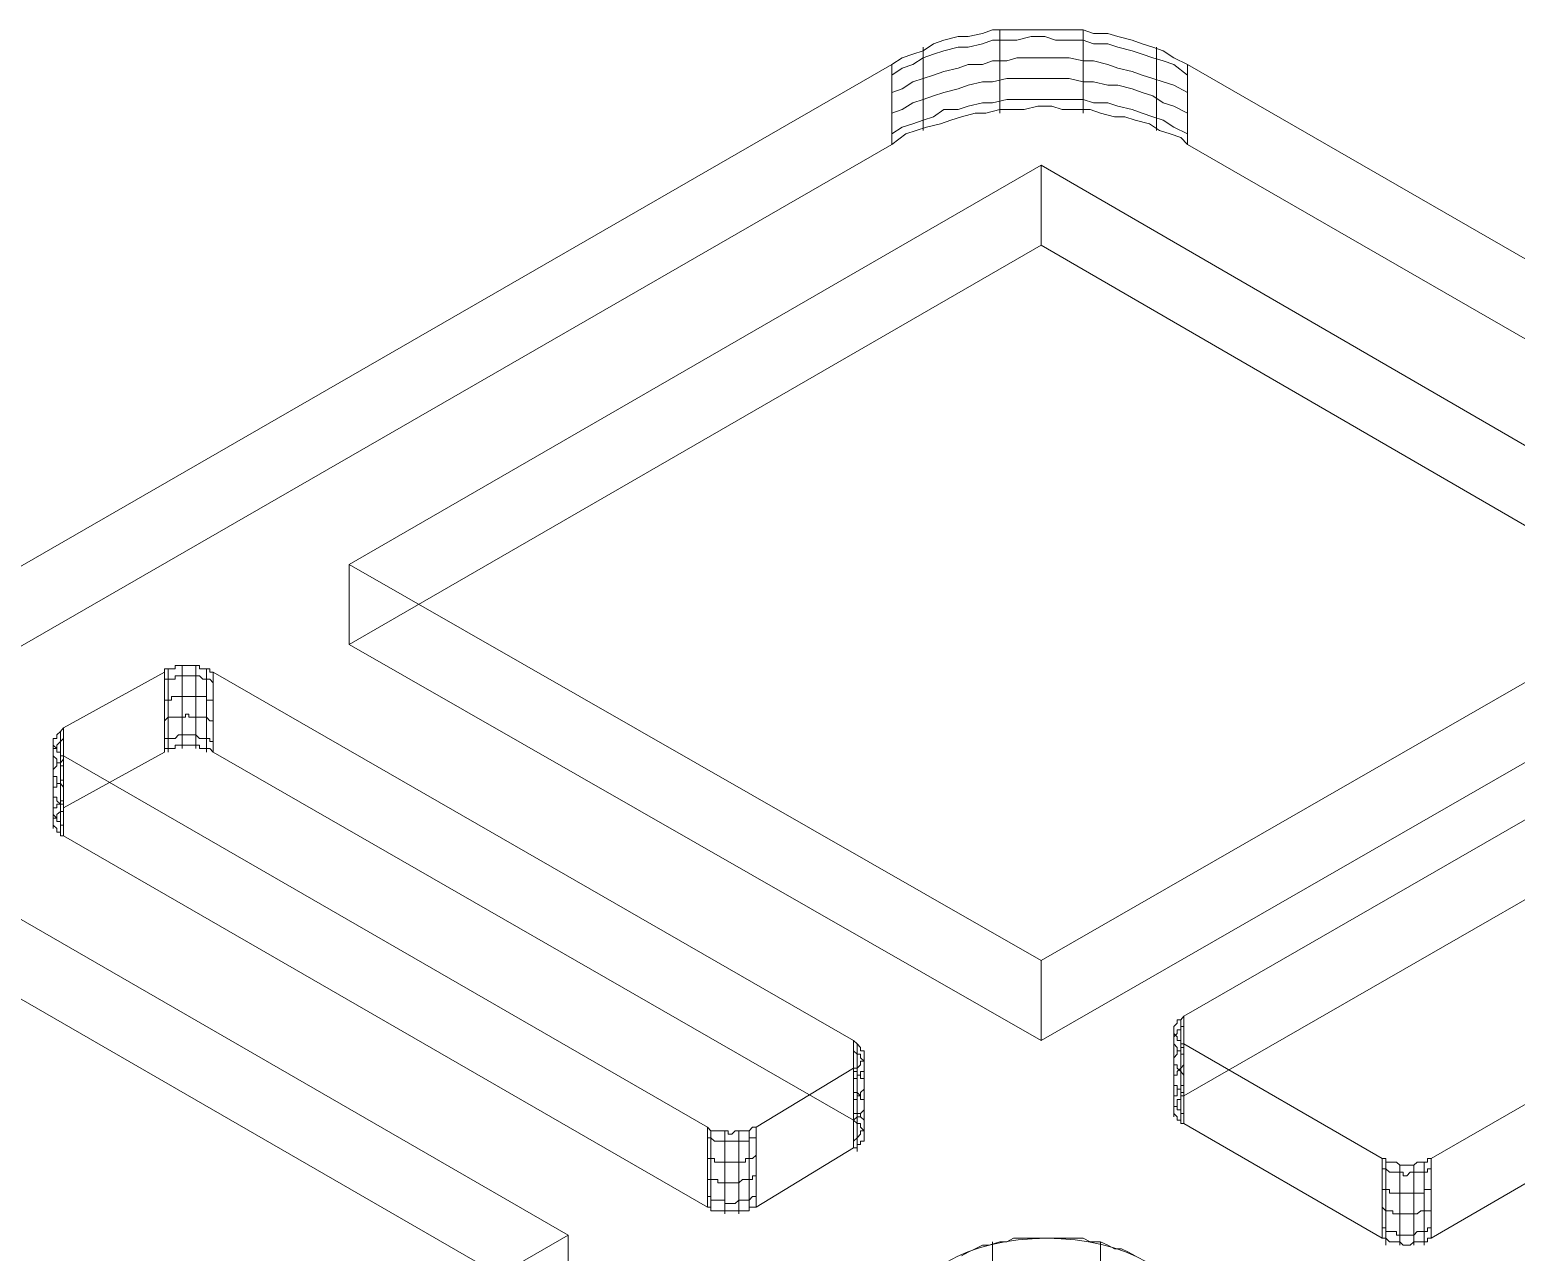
# Model space of a CAD drawing. Header units: millimetres. Extents: x 251 to 1800, y 172 to 1116.
# Drawn here: x 620.2 to 732.9, y 1022.9 to 1115.7 of the extents above; entities that cross this region are included whole.
import ezdxf

# ---------------------------------------------------------------- set-up
doc = ezdxf.new("R2010")
doc.units = ezdxf.units.MM

msp = doc.modelspace()

# ---------------------------------------------------------------- linework, layer by layer
at = {"color": 8, "lineweight": 0, "true_color": 0x808080}
for points in [[(259.759732, 867.655322), (685.575034, 1113.005387), (686.346488, 1113.528874), (687.145494, 1113.804393), (687.944501, 1114.052361), (688.715955, 1114.575848), (689.514962, 1114.851367), (690.589487, 1115.126887), (691.360942, 1115.126887), (692.435468, 1115.374854), (693.206922, 1115.650374), (694.281448, 1115.650374), (695.052902, 1115.650374), (696.127428, 1115.650374), (697.174402, 1115.650374), (697.973409, 1115.650374), (699.020382, 1115.650374), (700.067356, 1115.650374), (700.866363, 1115.374854), (701.940889, 1115.374854), (702.712343, 1115.126887), (703.786869, 1114.851367), (704.558323, 1114.575848), (705.35733, 1114.32788), (706.156336, 1114.052361), (706.955342, 1113.528874), (708.002316, 1113.005387)], [(685.575034, 1113.005387), (686.346488, 1113.528874), (687.145494, 1113.804393), (687.944501, 1114.052361), (688.715955, 1114.575848), (689.514962, 1114.851367), (690.589487, 1115.126887), (691.360942, 1115.126887), (692.435468, 1115.374854), (693.206922, 1115.650374), (694.281448, 1115.650374), (695.052902, 1115.650374), (696.127428, 1115.650374), (697.174402, 1115.650374), (697.973409, 1115.650374), (699.020382, 1115.650374), (700.067356, 1115.650374), (700.866363, 1115.374854), (701.940889, 1115.374854), (702.712343, 1115.126887), (703.786869, 1114.851367), (704.558323, 1114.575848), (705.35733, 1114.32788), (706.156336, 1114.052361), (706.955342, 1113.528874), (708.002316, 1113.005387)], [(693.757961, 1115.650374), (693.757961, 1109.588946), (693.757961, 1109.313426)], [(700.067356, 1115.650374), (700.067356, 1109.588946), (700.067356, 1109.313426)], [(685.575034, 1112.206381), (686.346488, 1112.729868), (687.145494, 1113.005387), (687.944501, 1113.528874), (688.715955, 1113.804393), (689.514962, 1114.052361), (690.589487, 1114.32788), (691.360942, 1114.32788), (692.435468, 1114.575848), (693.206922, 1114.851367), (694.281448, 1114.851367), (695.052902, 1114.851367), (696.127428, 1115.126887), (697.174402, 1115.126887), (697.973409, 1114.851367), (699.020382, 1114.851367), (700.067356, 1114.851367), (700.866363, 1114.575848), (701.940889, 1114.575848), (702.712343, 1114.32788), (703.786869, 1114.052361), (704.558323, 1113.804393), (705.35733, 1113.528874), (706.156336, 1113.280906), (706.955342, 1113.005387), (708.002316, 1112.206381), (708.002316, 1111.958413)], [(687.944501, 1114.32788), (687.944501, 1108.266453), (687.944501, 1107.990933)], [(705.632849, 1114.32788), (705.632849, 1108.266453), (705.632849, 1107.990933)], [(685.575034, 1110.883887), (686.346488, 1111.159407), (687.145494, 1111.682894), (687.944501, 1111.958413), (688.715955, 1112.206381), (689.514962, 1112.4819), (690.589487, 1112.729868), (691.360942, 1113.005387), (692.435468, 1113.005387), (693.206922, 1113.280906), (694.281448, 1113.280906), (695.052902, 1113.528874), (696.127428, 1113.528874), (697.174402, 1113.528874), (697.973409, 1113.528874), (699.020382, 1113.528874), (700.067356, 1113.280906), (700.866363, 1113.280906), (701.940889, 1113.005387), (702.712343, 1112.729868), (703.786869, 1112.4819), (704.558323, 1112.206381), (705.35733, 1111.958413), (706.156336, 1111.682894), (706.955342, 1111.434926), (708.002316, 1110.883887), (708.002316, 1110.63592)], [(259.759732, 867.655322), (685.575034, 1113.005387)], [(685.575034, 1113.005387), (685.575034, 1106.943959)], [(685.575034, 1113.005387), (685.575034, 1106.943959)], [(838.929156, 1037.623267), (708.002316, 1113.005387)], [(708.002316, 1106.943959), (708.002316, 1113.005387)], [(838.929156, 1037.623267), (708.002316, 1113.005387)], [(708.002316, 1106.943959), (708.002316, 1113.005387)], [(685.575034, 1109.313426), (686.346488, 1109.588946), (687.145494, 1110.112433), (687.944501, 1110.3604), (688.715955, 1110.63592), (689.514962, 1110.883887), (690.589487, 1111.159407), (691.360942, 1111.434926), (692.435468, 1111.682894), (693.206922, 1111.682894), (694.281448, 1111.958413), (695.052902, 1111.958413), (696.127428, 1111.958413), (697.174402, 1111.958413), (697.973409, 1111.958413), (699.020382, 1111.958413), (700.067356, 1111.682894), (700.866363, 1111.682894), (701.940889, 1111.434926), (702.712343, 1111.434926), (703.786869, 1111.159407), (704.558323, 1110.883887), (705.35733, 1110.63592), (706.156336, 1110.112433), (706.955342, 1109.836913), (708.002316, 1109.313426), (708.002316, 1109.037907)], [(685.575034, 1107.742966), (686.346488, 1108.266453), (687.145494, 1108.51442), (687.944501, 1108.789939), (688.715955, 1109.037907), (689.514962, 1109.588946), (690.589487, 1109.588946), (691.360942, 1109.836913), (692.435468, 1110.112433), (693.206922, 1110.112433), (694.281448, 1110.3604), (695.052902, 1110.3604), (696.127428, 1110.3604), (697.174402, 1110.3604), (697.973409, 1110.3604), (699.020382, 1110.3604), (700.067356, 1110.3604), (700.866363, 1110.112433), (701.940889, 1110.112433), (702.712343, 1109.836913), (703.786869, 1109.588946), (704.558323, 1109.313426), (705.35733, 1109.037907), (706.156336, 1108.789939), (706.955342, 1108.266453), (708.002316, 1107.742966), (708.002316, 1107.467446)], [(838.929156, 1031.561839), (708.002316, 1106.943959), (707.478829, 1107.467446), (706.679823, 1107.742966), (705.880817, 1107.990933), (705.109362, 1108.51442), (704.034836, 1108.789939), (703.23583, 1109.037907), (702.464376, 1109.037907), (701.38985, 1109.313426), (700.618395, 1109.588946), (699.543869, 1109.588946), (698.496896, 1109.588946), (697.697889, 1109.836913), (696.650915, 1109.836913), (695.603941, 1109.588946), (694.804935, 1109.588946), (693.757961, 1109.588946), (692.683435, 1109.313426), (691.884429, 1109.313426), (690.837455, 1109.037907), (690.038449, 1108.789939), (689.266994, 1108.51442), (688.192468, 1108.266453), (687.421014, 1107.990933), (686.622008, 1107.742966), (685.575034, 1106.943959)], [(708.002316, 1106.943959), (707.478829, 1107.467446), (706.679823, 1107.742966), (705.880817, 1107.990933), (705.109362, 1108.51442), (704.034836, 1108.789939), (703.23583, 1109.037907), (702.464376, 1109.037907), (701.38985, 1109.313426), (700.618395, 1109.588946), (699.543869, 1109.588946), (698.496896, 1109.588946), (697.697889, 1109.836913), (696.650915, 1109.836913), (695.603941, 1109.588946), (694.804935, 1109.588946), (693.757961, 1109.588946), (692.683435, 1109.313426), (691.884429, 1109.313426), (690.837455, 1109.037907), (690.038449, 1108.789939), (689.266994, 1108.51442), (688.192468, 1108.266453), (687.421014, 1107.990933), (686.622008, 1107.742966), (685.575034, 1106.943959)], [(685.575034, 1106.943959), (259.759732, 861.593894)], [(685.575034, 1106.943959), (259.759732, 861.593894)], [(838.929156, 1031.561839), (708.002316, 1106.943959)], [(696.898883, 1105.373498), (644.384877, 1075.066359)], [(696.898883, 1105.373498), (696.898883, 1099.312071), (644.384877, 1069.004932)], [(749.192473, 1075.066359), (696.898883, 1105.373498)], [(696.898883, 1105.373498), (696.898883, 1099.312071)], [(696.898883, 1099.312071), (644.384877, 1069.004932)], [(749.192473, 1069.004932), (696.898883, 1099.312071)], [(749.192473, 1075.066359), (749.192473, 1069.004932), (696.898883, 1099.312071)], [(644.384877, 1075.066359), (644.384877, 1069.004932)], [(644.384877, 1075.066359), (696.898883, 1045.007188)], [(644.384877, 1075.066359), (644.384877, 1069.004932), (696.898883, 1038.94576)], [(696.898883, 1045.007188), (749.192473, 1075.066359)], [(644.384877, 1069.004932), (696.898883, 1038.94576)], [(696.898883, 1038.94576), (749.192473, 1069.004932)], [(696.898883, 1045.007188), (696.898883, 1038.94576), (749.192473, 1069.004932)], [(756.300875, 1068.729412), (707.726797, 1040.791741), (707.478829, 1040.516221), (707.20331, 1040.516221), (707.20331, 1040.268254), (706.955342, 1039.992734), (706.955342, 1039.744767), (706.955342, 1039.469247), (707.20331, 1039.22128), (707.20331, 1038.94576), (707.478829, 1038.94576), (707.478829, 1038.697793), (707.726797, 1038.697793), (722.770159, 1029.991378), (723.045678, 1029.991378), (723.045678, 1029.715859), (723.321197, 1029.715859), (723.569165, 1029.715859), (723.844684, 1029.715859), (724.092652, 1029.467891), (724.368171, 1029.467891), (724.643691, 1029.467891), (724.891658, 1029.467891), (725.167178, 1029.467891), (725.415145, 1029.715859), (725.690665, 1029.715859), (725.938632, 1029.715859), (726.214152, 1029.715859), (726.214152, 1029.991378), (726.489671, 1029.991378), (775.063749, 1057.92905)], [(756.300875, 1068.729412), (707.726797, 1040.791741)], [(634.080449, 1066.883432), (633.832482, 1066.883432), (633.832482, 1067.158951), (633.556962, 1067.158951), (633.281443, 1067.158951), (633.033476, 1067.158951), (633.033476, 1067.406919), (632.757956, 1067.406919), (632.509989, 1067.406919), (632.234469, 1067.406919), (631.986502, 1067.406919), (631.710982, 1067.406919), (631.435463, 1067.406919), (631.187495, 1067.406919), (631.187495, 1067.158951), (630.911976, 1067.158951), (630.664008, 1067.158951), (630.388489, 1067.158951), (630.388489, 1066.883432)], [(630.664008, 1067.158951), (630.664008, 1061.097524), (630.664008, 1060.822004)], [(631.710982, 1067.406919), (631.710982, 1061.345491), (631.710982, 1061.097524)], [(632.757956, 1067.406919), (632.757956, 1061.345491), (632.757956, 1061.097524)], [(633.556962, 1067.158951), (633.556962, 1061.097524), (633.556962, 1060.822004)], [(630.388489, 1066.883432), (622.729048, 1062.667984)], [(630.388489, 1060.822004), (630.388489, 1066.883432)], [(630.388489, 1060.822004), (630.388489, 1066.883432)], [(630.388489, 1066.084426), (630.388489, 1066.359945), (630.664008, 1066.359945), (630.911976, 1066.359945), (631.187495, 1066.359945), (631.187495, 1066.607913), (631.435463, 1066.607913), (631.710982, 1066.607913), (631.986502, 1066.607913), (632.234469, 1066.607913), (632.509989, 1066.607913), (632.757956, 1066.607913), (633.033476, 1066.607913), (633.281443, 1066.359945), (633.556962, 1066.359945), (633.832482, 1066.359945), (634.080449, 1066.084426), (634.080449, 1065.836458)], [(634.080449, 1066.883432), (634.080449, 1060.822004)], [(634.080449, 1066.883432), (634.080449, 1060.822004)], [(682.654527, 1038.94576), (634.080449, 1066.883432)], [(630.388489, 1064.761932), (630.664008, 1064.761932), (630.911976, 1064.761932), (630.911976, 1065.037452), (631.187495, 1065.037452), (631.435463, 1065.037452), (631.710982, 1065.037452), (631.986502, 1065.037452), (632.234469, 1065.037452), (632.509989, 1065.037452), (632.757956, 1065.037452), (633.033476, 1065.037452), (633.281443, 1065.037452), (633.556962, 1065.037452), (633.556962, 1064.761932), (633.832482, 1064.761932), (634.080449, 1064.761932), (634.080449, 1064.513965)], [(630.388489, 1063.191471), (630.664008, 1063.466991), (630.911976, 1063.466991), (631.187495, 1063.466991), (631.435463, 1063.466991), (631.710982, 1063.466991), (631.986502, 1063.466991), (631.986502, 1063.714958), (632.234469, 1063.714958), (632.234469, 1063.466991), (632.509989, 1063.466991), (632.757956, 1063.466991), (633.033476, 1063.466991), (633.281443, 1063.466991), (633.556962, 1063.466991), (633.832482, 1063.191471), (634.080449, 1063.191471), (634.080449, 1062.943504)], [(622.729048, 1062.667984), (622.481081, 1062.392465), (622.205561, 1062.144497), (622.205561, 1061.868978), (621.930042, 1061.868978), (621.930042, 1061.621011), (621.930042, 1061.345491), (622.205561, 1061.097524), (622.205561, 1060.822004), (622.481081, 1060.822004), (622.481081, 1060.546485), (622.729048, 1060.546485)], [(622.481081, 1062.392465), (622.481081, 1056.331037), (622.481081, 1056.08307)], [(622.729048, 1062.667984), (622.729048, 1056.606557)], [(622.729048, 1062.667984), (622.729048, 1056.606557)], [(756.300875, 1062.667984), (707.726797, 1034.730313)], [(756.300875, 1062.667984), (707.726797, 1034.730313)], [(621.930042, 1061.868978), (621.930042, 1055.80755), (621.930042, 1055.559583)], [(622.729048, 1059.77503), (622.481081, 1059.77503), (622.481081, 1060.022998), (622.205561, 1060.022998), (622.205561, 1060.298517), (621.930042, 1060.546485), (621.930042, 1060.822004), (621.930042, 1061.097524), (622.205561, 1061.097524), (622.205561, 1061.345491), (622.481081, 1061.621011), (622.729048, 1061.868978), (622.729048, 1061.621011)], [(621.930042, 1061.345491), (621.930042, 1055.284063), (621.930042, 1055.036096)], [(630.388489, 1061.621011), (630.388489, 1061.868978), (630.664008, 1061.868978), (630.911976, 1061.868978), (631.187495, 1061.868978), (631.435463, 1062.144497), (631.710982, 1062.144497), (631.986502, 1062.144497), (632.234469, 1062.144497), (632.509989, 1062.144497), (632.757956, 1062.144497), (633.033476, 1061.868978), (633.281443, 1061.868978), (633.556962, 1061.868978), (633.832482, 1061.868978), (633.832482, 1061.621011), (634.080449, 1061.621011), (634.080449, 1061.345491)], [(630.388489, 1060.822004), (630.388489, 1061.097524), (630.664008, 1061.097524), (630.911976, 1061.097524), (631.187495, 1061.097524), (631.187495, 1061.345491), (631.435463, 1061.345491), (631.710982, 1061.345491), (631.986502, 1061.345491), (632.234469, 1061.345491), (632.509989, 1061.345491), (632.757956, 1061.345491), (633.033476, 1061.345491), (633.033476, 1061.097524), (633.281443, 1061.097524), (633.556962, 1061.097524), (633.832482, 1061.097524), (634.080449, 1060.822004)], [(630.388489, 1060.822004), (630.388489, 1061.097524), (630.664008, 1061.097524), (630.911976, 1061.097524), (631.187495, 1061.097524), (631.187495, 1061.345491), (631.435463, 1061.345491), (631.710982, 1061.345491), (631.986502, 1061.345491), (632.234469, 1061.345491), (632.509989, 1061.345491), (632.757956, 1061.345491), (633.033476, 1061.345491), (633.033476, 1061.097524), (633.281443, 1061.097524), (633.556962, 1061.097524), (633.832482, 1061.097524), (634.080449, 1060.822004)], [(622.729048, 1058.177017), (622.481081, 1058.452537), (622.205561, 1058.452537), (622.205561, 1058.700504), (622.205561, 1058.976024), (621.930042, 1058.976024), (621.930042, 1059.251543), (621.930042, 1059.499511), (622.205561, 1059.77503), (622.205561, 1060.022998), (622.481081, 1060.022998), (622.729048, 1060.298517), (622.729048, 1060.022998)], [(622.481081, 1060.546485), (622.481081, 1054.760576), (622.481081, 1054.485057)], [(630.388489, 1060.822004), (622.729048, 1056.606557)], [(630.388489, 1060.822004), (622.729048, 1056.606557)], [(622.729048, 1060.546485), (671.578646, 1032.360846)], [(622.729048, 1054.485057), (622.729048, 1060.546485)], [(622.729048, 1054.485057), (622.729048, 1060.546485)], [(682.654527, 1032.884332), (634.080449, 1060.822004)], [(682.654527, 1032.884332), (634.080449, 1060.822004)], [(622.729048, 1056.606557), (622.729048, 1056.882076), (622.481081, 1056.882076), (622.205561, 1057.130044), (622.205561, 1057.405563), (621.930042, 1057.405563), (621.930042, 1057.653531), (621.930042, 1057.92905), (621.930042, 1058.177017), (622.205561, 1058.177017), (622.205561, 1058.452537), (622.481081, 1058.452537), (622.481081, 1058.700504), (622.729048, 1058.700504), (622.729048, 1058.452537)], [(726.489671, 1029.991378), (775.063749, 1057.92905)], [(622.729048, 1055.284063), (622.481081, 1055.284063), (622.481081, 1055.559583), (622.205561, 1055.559583), (622.205561, 1055.80755), (621.930042, 1056.08307), (621.930042, 1056.331037), (621.930042, 1056.606557), (622.205561, 1056.606557), (622.205561, 1056.882076), (622.481081, 1056.882076), (622.481081, 1057.130044), (622.729048, 1057.130044), (622.729048, 1057.405563), (622.729048, 1057.130044)], [(622.729048, 1054.485057), (622.481081, 1054.485057), (622.481081, 1054.760576), (622.205561, 1054.760576), (622.205561, 1055.036096), (621.930042, 1055.284063), (621.930042, 1055.559583), (621.930042, 1055.80755), (622.205561, 1055.80755), (622.205561, 1056.08307), (622.481081, 1056.331037), (622.729048, 1056.331037), (622.729048, 1056.606557)], [(622.729048, 1054.485057), (622.481081, 1054.485057), (622.481081, 1054.760576), (622.205561, 1054.760576), (622.205561, 1055.036096), (621.930042, 1055.284063), (621.930042, 1055.559583), (621.930042, 1055.80755), (622.205561, 1055.80755), (622.205561, 1056.08307), (622.481081, 1056.331037), (622.729048, 1056.331037), (622.729048, 1056.606557)], [(608.484693, 1054.485057), (660.998699, 1024.177918)], [(608.484693, 1054.485057), (660.998699, 1024.177918)], [(622.729048, 1054.485057), (671.578646, 1026.299418)], [(622.729048, 1054.485057), (671.578646, 1026.299418)], [(726.489671, 1023.929951), (775.063749, 1052.11559)], [(726.489671, 1023.929951), (775.063749, 1052.11559)], [(608.484693, 1048.423629), (660.998699, 1018.11649)], [(696.898883, 1045.007188), (696.898883, 1038.94576)], [(707.726797, 1040.791741), (707.478829, 1040.516221), (707.20331, 1040.516221), (707.20331, 1040.268254), (706.955342, 1039.992734), (706.955342, 1039.744767), (706.955342, 1039.469247), (707.20331, 1039.22128), (707.20331, 1038.94576), (707.478829, 1038.94576), (707.478829, 1038.697793), (707.726797, 1038.697793)], [(706.955342, 1039.992734), (706.955342, 1033.931306), (706.955342, 1033.683339)], [(707.726797, 1037.898786), (707.478829, 1037.898786), (707.478829, 1038.146754), (707.20331, 1038.146754), (707.20331, 1038.422273), (706.955342, 1038.697793), (706.955342, 1038.94576), (706.955342, 1039.22128), (707.20331, 1039.469247), (707.20331, 1039.744767), (707.478829, 1039.744767), (707.478829, 1039.992734), (707.726797, 1039.992734), (707.726797, 1039.744767)], [(707.478829, 1040.516221), (707.478829, 1034.454793), (707.478829, 1034.206826)], [(707.726797, 1040.791741), (707.726797, 1034.730313)], [(707.726797, 1040.791741), (707.726797, 1034.730313)], [(682.654527, 1032.884332), (682.654527, 1038.94576)], [(682.654527, 1032.884332), (682.654527, 1038.94576)], [(682.654527, 1036.851812), (682.930047, 1036.851812), (683.178014, 1037.09978), (683.178014, 1037.375299), (683.453534, 1037.375299), (683.453534, 1037.623267), (683.453534, 1037.898786), (683.453534, 1038.146754), (683.178014, 1038.146754), (683.178014, 1038.422273), (682.930047, 1038.697793), (682.654527, 1038.94576)], [(682.930047, 1038.697793), (682.930047, 1032.636365), (682.930047, 1032.360846)], [(706.955342, 1039.469247), (706.955342, 1033.407819), (706.955342, 1033.159852)], [(707.478829, 1038.94576), (707.478829, 1032.884332), (707.478829, 1032.636365)], [(707.726797, 1032.636365), (707.726797, 1038.697793)], [(707.726797, 1038.697793), (722.770159, 1029.991378)], [(707.726797, 1032.636365), (707.726797, 1038.697793)], [(682.654527, 1038.146754), (682.930047, 1037.898786), (683.178014, 1037.898786), (683.178014, 1037.623267), (683.453534, 1037.375299), (683.453534, 1037.09978), (683.453534, 1036.851812), (683.453534, 1036.576293), (683.178014, 1036.576293), (683.178014, 1036.300774), (682.930047, 1036.300774), (682.930047, 1036.052806), (682.654527, 1036.052806), (682.654527, 1035.777287)], [(683.453534, 1038.146754), (683.453534, 1032.085326), (683.453534, 1031.837359)], [(683.453534, 1037.623267), (683.453534, 1031.561839), (683.453534, 1031.313872)], [(707.726797, 1036.300774), (707.478829, 1036.576293), (707.20331, 1036.851812), (707.20331, 1037.09978), (706.955342, 1037.09978), (706.955342, 1037.375299), (706.955342, 1037.623267), (707.20331, 1037.898786), (707.20331, 1038.146754), (707.478829, 1038.146754), (707.478829, 1038.422273), (707.726797, 1038.422273), (707.726797, 1038.146754)], [(675.270606, 1032.360846), (682.654527, 1036.851812)], [(682.654527, 1036.851812), (682.654527, 1030.790385)], [(682.654527, 1036.851812), (682.654527, 1030.790385)], [(682.654527, 1036.576293), (682.930047, 1036.576293), (682.930047, 1036.300774), (683.178014, 1036.300774), (683.178014, 1036.052806), (683.453534, 1036.052806), (683.453534, 1035.777287), (683.453534, 1035.529319), (683.453534, 1035.2538), (683.178014, 1035.005832), (683.178014, 1034.730313), (682.930047, 1034.730313), (682.930047, 1034.454793), (682.654527, 1034.454793), (682.654527, 1034.206826)], [(682.930047, 1036.851812), (682.930047, 1030.790385), (682.930047, 1030.514865)], [(707.726797, 1034.730313), (707.726797, 1035.005832), (707.478829, 1035.005832), (707.478829, 1035.2538), (707.20331, 1035.2538), (707.20331, 1035.529319), (706.955342, 1035.529319), (706.955342, 1035.777287), (706.955342, 1036.052806), (706.955342, 1036.300774), (707.20331, 1036.300774), (707.20331, 1036.576293), (707.478829, 1036.851812), (707.726797, 1037.09978), (707.726797, 1036.851812)], [(707.726797, 1033.407819), (707.478829, 1033.407819), (707.478829, 1033.683339), (707.20331, 1033.683339), (707.20331, 1033.931306), (706.955342, 1033.931306), (706.955342, 1034.206826), (706.955342, 1034.454793), (706.955342, 1034.730313), (707.20331, 1034.730313), (707.20331, 1035.005832), (707.20331, 1035.2538), (707.478829, 1035.2538), (707.478829, 1035.529319), (707.726797, 1035.529319), (707.726797, 1035.2538)], [(682.654527, 1035.005832), (682.930047, 1035.005832), (683.178014, 1034.730313), (683.178014, 1034.454793), (683.453534, 1034.454793), (683.453534, 1034.206826), (683.453534, 1033.931306), (683.453534, 1033.683339), (683.178014, 1033.407819), (683.178014, 1033.159852), (682.930047, 1033.159852), (682.654527, 1032.884332), (682.654527, 1032.636365)], [(707.726797, 1032.636365), (707.478829, 1032.636365), (707.478829, 1032.884332), (707.20331, 1032.884332), (707.20331, 1033.159852), (706.955342, 1033.407819), (706.955342, 1033.683339), (706.955342, 1033.931306), (707.20331, 1033.931306), (707.20331, 1034.206826), (707.20331, 1034.454793), (707.478829, 1034.454793), (707.478829, 1034.730313), (707.726797, 1034.730313)], [(707.726797, 1032.636365), (707.478829, 1032.636365), (707.478829, 1032.884332), (707.20331, 1032.884332), (707.20331, 1033.159852), (706.955342, 1033.407819), (706.955342, 1033.683339), (706.955342, 1033.931306), (707.20331, 1033.931306), (707.20331, 1034.206826), (707.20331, 1034.454793), (707.478829, 1034.454793), (707.478829, 1034.730313), (707.726797, 1034.730313)], [(682.654527, 1033.683339), (682.654527, 1033.407819), (682.930047, 1033.407819), (683.178014, 1033.407819), (683.178014, 1033.159852), (683.453534, 1032.884332), (683.453534, 1032.636365), (683.453534, 1032.360846), (683.453534, 1032.085326), (683.178014, 1032.085326), (683.178014, 1031.837359), (682.930047, 1031.561839), (682.654527, 1031.313872), (682.654527, 1031.038352)], [(671.578646, 1032.360846), (671.826613, 1032.085326), (672.102133, 1032.085326), (672.3501, 1032.085326), (672.62562, 1032.085326), (672.901139, 1032.085326), (673.149107, 1032.085326), (673.149107, 1031.837359), (673.424626, 1031.837359), (673.672594, 1032.085326), (673.948113, 1032.085326), (674.223632, 1032.085326), (674.4716, 1032.085326), (674.747119, 1032.085326), (674.995087, 1032.360846), (675.270606, 1032.360846)], [(671.578646, 1032.360846), (671.578646, 1026.299418)], [(671.578646, 1032.360846), (671.578646, 1026.299418)], [(671.826613, 1032.085326), (671.826613, 1026.299418), (671.826613, 1026.023898)], [(672.901139, 1032.085326), (672.901139, 1026.023898), (672.901139, 1025.775931)], [(673.948113, 1032.085326), (673.948113, 1026.023898), (673.948113, 1025.775931)], [(674.747119, 1032.085326), (674.747119, 1026.299418), (674.747119, 1026.023898)], [(675.270606, 1026.299418), (675.270606, 1032.360846)], [(675.270606, 1026.299418), (675.270606, 1032.360846)], [(682.654527, 1032.884332), (682.930047, 1032.636365), (683.178014, 1032.636365), (683.178014, 1032.360846), (683.453534, 1032.085326), (683.453534, 1031.837359), (683.453534, 1031.561839), (683.453534, 1031.313872), (683.178014, 1031.313872), (683.178014, 1031.038352), (682.930047, 1031.038352), (682.930047, 1030.790385), (682.654527, 1030.790385)], [(682.654527, 1032.884332), (682.930047, 1032.636365), (683.178014, 1032.636365), (683.178014, 1032.360846), (683.453534, 1032.085326), (683.453534, 1031.837359), (683.453534, 1031.561839), (683.453534, 1031.313872), (683.178014, 1031.313872), (683.178014, 1031.038352), (682.930047, 1031.038352), (682.930047, 1030.790385), (682.654527, 1030.790385)], [(707.726797, 1032.636365), (722.770159, 1023.929951)], [(707.726797, 1032.636365), (722.770159, 1023.929951)], [(675.270606, 1031.561839), (674.995087, 1031.561839), (674.747119, 1031.561839), (674.747119, 1031.313872), (674.4716, 1031.313872), (674.223632, 1031.313872), (673.948113, 1031.313872), (673.672594, 1031.313872), (673.424626, 1031.313872), (673.149107, 1031.313872), (672.901139, 1031.313872), (672.62562, 1031.313872), (672.3501, 1031.313872), (672.102133, 1031.313872), (671.826613, 1031.561839), (671.578646, 1031.561839), (671.578646, 1031.313872)], [(675.270606, 1030.239346), (674.995087, 1029.991378), (674.747119, 1029.991378), (674.4716, 1029.991378), (674.4716, 1029.715859), (674.223632, 1029.715859), (673.948113, 1029.715859), (673.672594, 1029.715859), (673.424626, 1029.715859), (673.149107, 1029.715859), (672.901139, 1029.715859), (672.62562, 1029.715859), (672.3501, 1029.715859), (672.102133, 1029.715859), (672.102133, 1029.991378), (671.826613, 1029.991378), (671.578646, 1029.991378), (671.578646, 1030.239346), (671.578646, 1029.991378)], [(675.270606, 1026.299418), (682.654527, 1030.790385)], [(675.270606, 1026.299418), (682.654527, 1030.790385)], [(722.770159, 1029.991378), (722.770159, 1023.929951)], [(722.770159, 1029.991378), (723.045678, 1029.991378), (723.045678, 1029.715859), (723.321197, 1029.715859), (723.569165, 1029.715859), (723.844684, 1029.715859), (724.092652, 1029.467891), (724.368171, 1029.467891), (724.643691, 1029.467891), (724.891658, 1029.467891), (725.167178, 1029.467891), (725.415145, 1029.715859), (725.690665, 1029.715859), (725.938632, 1029.715859), (726.214152, 1029.715859), (726.214152, 1029.991378), (726.489671, 1029.991378)], [(722.770159, 1029.991378), (722.770159, 1023.929951)], [(723.045678, 1029.715859), (723.045678, 1023.654431), (723.045678, 1023.406464)], [(725.938632, 1029.715859), (725.938632, 1023.654431), (725.938632, 1023.406464)], [(726.489671, 1023.929951), (726.489671, 1029.991378)], [(726.489671, 1023.929951), (726.489671, 1029.991378)], [(675.270606, 1028.668885), (674.995087, 1028.668885), (674.995087, 1028.393366), (674.747119, 1028.393366), (674.4716, 1028.393366), (674.223632, 1028.393366), (673.948113, 1028.145398), (673.672594, 1028.145398), (673.424626, 1028.145398), (673.149107, 1028.145398), (672.901139, 1028.145398), (672.62562, 1028.145398), (672.3501, 1028.145398), (672.3501, 1028.393366), (672.102133, 1028.393366), (671.826613, 1028.393366), (671.578646, 1028.393366), (671.578646, 1028.668885), (671.578646, 1028.393366)], [(726.489671, 1029.192372), (726.214152, 1029.192372), (726.214152, 1028.944404), (725.938632, 1028.944404), (725.690665, 1028.944404), (725.415145, 1028.944404), (725.167178, 1028.944404), (724.891658, 1028.944404), (724.643691, 1028.668885), (724.368171, 1028.668885), (724.368171, 1028.944404), (724.092652, 1028.944404), (723.844684, 1028.944404), (723.569165, 1028.944404), (723.321197, 1028.944404), (723.045678, 1029.192372), (722.770159, 1029.192372), (722.770159, 1028.944404)], [(724.092652, 1029.467891), (724.092652, 1023.654431), (724.092652, 1023.406464)], [(725.167178, 1029.467891), (725.167178, 1023.654431), (725.167178, 1023.406464)], [(726.489671, 1027.621911), (726.214152, 1027.621911), (725.938632, 1027.621911), (725.938632, 1027.346392), (725.690665, 1027.346392), (725.415145, 1027.346392), (725.167178, 1027.346392), (724.891658, 1027.346392), (724.643691, 1027.346392), (724.368171, 1027.346392), (724.092652, 1027.346392), (723.844684, 1027.346392), (723.569165, 1027.346392), (723.321197, 1027.346392), (723.321197, 1027.621911), (723.045678, 1027.621911), (722.770159, 1027.621911), (722.770159, 1027.346392)], [(675.270606, 1027.098424), (674.995087, 1027.098424), (674.747119, 1026.822905), (674.4716, 1026.822905), (674.223632, 1026.822905), (673.948113, 1026.822905), (673.672594, 1026.574937), (673.424626, 1026.574937), (673.149107, 1026.574937), (672.901139, 1026.574937), (672.901139, 1026.822905), (672.62562, 1026.822905), (672.3501, 1026.822905), (672.102133, 1026.822905), (671.826613, 1026.822905), (671.826613, 1027.098424), (671.578646, 1027.098424), (671.578646, 1026.822905)], [(675.270606, 1026.299418), (674.995087, 1026.299418), (674.747119, 1026.299418), (674.747119, 1026.023898), (674.4716, 1026.023898), (674.223632, 1026.023898), (673.948113, 1026.023898), (673.672594, 1026.023898), (673.424626, 1026.023898), (673.149107, 1026.023898), (672.901139, 1026.023898), (672.62562, 1026.023898), (672.3501, 1026.023898), (672.102133, 1026.023898), (671.826613, 1026.023898), (671.826613, 1026.299418), (671.578646, 1026.299418)], [(675.270606, 1026.299418), (674.995087, 1026.299418), (674.747119, 1026.299418), (674.747119, 1026.023898), (674.4716, 1026.023898), (674.223632, 1026.023898), (673.948113, 1026.023898), (673.672594, 1026.023898), (673.424626, 1026.023898), (673.149107, 1026.023898), (672.901139, 1026.023898), (672.62562, 1026.023898), (672.3501, 1026.023898), (672.102133, 1026.023898), (671.826613, 1026.023898), (671.826613, 1026.299418), (671.578646, 1026.299418)], [(726.489671, 1026.299418), (726.489671, 1026.023898), (726.214152, 1026.023898), (725.938632, 1026.023898), (725.690665, 1026.023898), (725.415145, 1025.775931), (725.167178, 1025.775931), (724.891658, 1025.775931), (724.643691, 1025.775931), (724.368171, 1025.775931), (724.092652, 1025.775931), (723.844684, 1025.775931), (723.569165, 1025.775931), (723.569165, 1026.023898), (723.321197, 1026.023898), (723.045678, 1026.023898), (722.770159, 1026.299418), (722.770159, 1026.023898)], [(660.998699, 1024.177918), (608.484693, 993.870779)], [(660.998699, 1024.177918), (608.484693, 993.870779)], [(660.998699, 1018.11649), (660.998699, 1024.177918)], [(660.998699, 1018.11649), (660.998699, 1024.177918)], [(726.489671, 1024.728957), (726.214152, 1024.728957), (726.214152, 1024.453437), (725.938632, 1024.453437), (725.690665, 1024.453437), (725.415145, 1024.453437), (725.167178, 1024.177918), (724.891658, 1024.177918), (724.643691, 1024.177918), (724.368171, 1024.177918), (724.092652, 1024.177918), (723.844684, 1024.177918), (723.844684, 1024.453437), (723.569165, 1024.453437), (723.321197, 1024.453437), (723.045678, 1024.453437), (723.045678, 1024.728957), (722.770159, 1024.728957), (722.770159, 1024.453437)], [(690.837455, 1022.607457), (691.360942, 1022.882977), (691.884429, 1023.130944), (692.435468, 1023.406464), (692.958955, 1023.406464), (693.757961, 1023.654431), (694.281448, 1023.654431), (694.804935, 1023.929951), (695.603941, 1023.929951), (696.127428, 1023.929951), (696.898883, 1023.929951), (697.449922, 1023.929951), (698.221376, 1023.929951), (698.772415, 1023.929951), (699.295902, 1023.929951), (700.067356, 1023.929951), (700.618395, 1023.654431), (701.38985, 1023.654431), (701.940889, 1023.406464), (702.464376, 1023.130944), (702.987863, 1023.130944), (703.511349, 1022.882977), (704.034836, 1022.607457)], [(693.206922, 1023.654431), (693.206922, 1008.363102), (693.206922, 1008.115134)], [(701.38985, 1023.654431), (701.38985, 1008.363102), (701.38985, 1008.115134)], [(726.489671, 1023.929951), (726.214152, 1023.929951), (726.214152, 1023.654431), (725.938632, 1023.654431), (725.690665, 1023.654431), (725.415145, 1023.654431), (725.167178, 1023.654431), (724.891658, 1023.406464), (724.643691, 1023.406464), (724.368171, 1023.406464), (724.092652, 1023.654431), (723.844684, 1023.654431), (723.569165, 1023.654431), (723.321197, 1023.654431), (723.045678, 1023.929951), (722.770159, 1023.929951)], [(726.489671, 1023.929951), (726.214152, 1023.929951), (726.214152, 1023.654431), (725.938632, 1023.654431), (725.690665, 1023.654431), (725.415145, 1023.654431), (725.167178, 1023.654431), (724.891658, 1023.406464), (724.643691, 1023.406464), (724.368171, 1023.406464), (724.092652, 1023.654431), (723.844684, 1023.654431), (723.569165, 1023.654431), (723.321197, 1023.654431), (723.045678, 1023.929951), (722.770159, 1023.929951)]]:
    msp.add_lwpolyline(points, dxfattribs=at)
for points in [[(696.898883, 1105.373498), (644.384877, 1075.066359), (696.898883, 1045.007188), (749.192473, 1075.066359)], [(622.729048, 1060.546485), (671.578646, 1032.360846), (671.826613, 1032.085326), (672.102133, 1032.085326), (672.3501, 1032.085326), (672.62562, 1032.085326), (672.901139, 1032.085326), (673.149107, 1032.085326), (673.149107, 1031.837359), (673.424626, 1031.837359), (673.672594, 1032.085326), (673.948113, 1032.085326), (674.223632, 1032.085326), (674.4716, 1032.085326), (674.747119, 1032.085326), (674.995087, 1032.360846), (675.270606, 1032.360846), (682.654527, 1036.851812), (682.930047, 1036.851812), (683.178014, 1037.09978), (683.178014, 1037.375299), (683.453534, 1037.375299), (683.453534, 1037.623267), (683.453534, 1037.898786), (683.453534, 1038.146754), (683.178014, 1038.146754), (683.178014, 1038.422273), (682.930047, 1038.697793), (682.654527, 1038.94576), (634.080449, 1066.883432), (633.832482, 1066.883432), (633.832482, 1067.158951), (633.556962, 1067.158951), (633.281443, 1067.158951), (633.033476, 1067.158951), (633.033476, 1067.406919), (632.757956, 1067.406919), (632.509989, 1067.406919), (632.234469, 1067.406919), (631.986502, 1067.406919), (631.710982, 1067.406919), (631.435463, 1067.406919), (631.187495, 1067.406919), (631.187495, 1067.158951), (630.911976, 1067.158951), (630.664008, 1067.158951), (630.388489, 1067.158951), (630.388489, 1066.883432), (622.729048, 1062.667984), (622.481081, 1062.392465), (622.205561, 1062.144497), (622.205561, 1061.868978), (621.930042, 1061.868978), (621.930042, 1061.621011), (621.930042, 1061.345491), (622.205561, 1061.097524), (622.205561, 1060.822004), (622.481081, 1060.822004), (622.481081, 1060.546485)], [(608.484693, 1048.423629), (660.998699, 1018.11649), (608.484693, 988.084871), (556.218654, 1018.11649)]]:
    msp.add_lwpolyline(points, close=True, dxfattribs=at)
msp.add_ellipse((697.312162, 1017.868523), major_axis=(10.690154, 0), ratio=0.56701, start_param=0, end_param=6.283185, dxfattribs=at)

doc.saveas('drawing.dxf')
